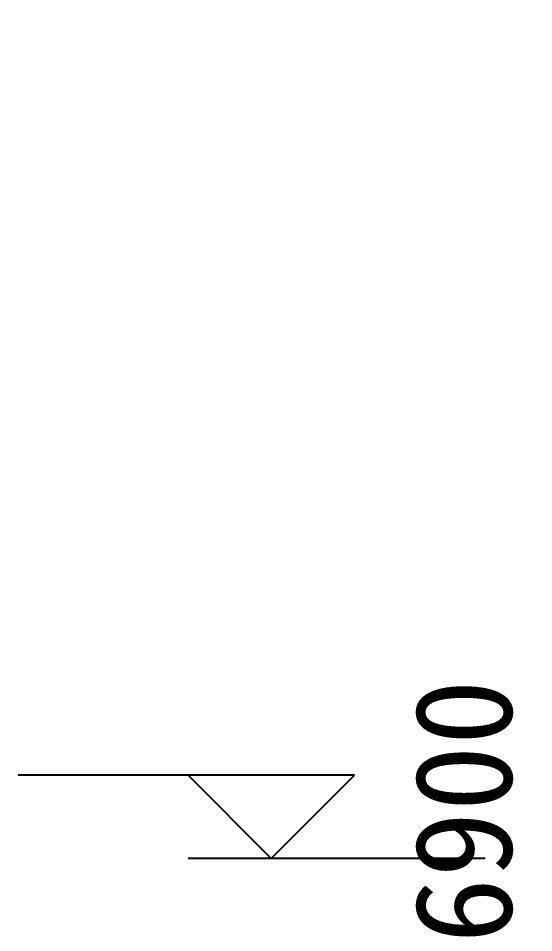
# Model space of a CAD drawing. Extents: x -24961 to 905641, y -154323 to 635957.
# Drawn here: x 389310 to 391167, y -139975 to -136683 of the extents above; entities that cross this region are included whole.
import ezdxf

# ---------------------------------------------------------------- set-up
doc = ezdxf.new("R2010")
doc.units = 0
doc.header["$LTSCALE"] = 1000
doc.header["$MEASUREMENT"] = 0
doc.layers.add('DIM_ELEV', color=3, linetype='Continuous')
doc.layers.add('PUB_DIM', color=3, linetype='Continuous')
doc.styles.add('黑体_T3', font='simhei.ttf')
doc.dimstyles.new('副本 STANDARD黑&&100', dxfattribs={"dimtxt": 350, "dimasz": 100, "dimexe": 250, "dimexo": 300, "dimgap": 150, "dimtad": 1, "dimdec": 0, "dimdsep": 46, "dimtxsty": '黑体_T3', "dimblk": 'ARCHTICK', "dimcen": 0.09, "dimadec": 0, "dimazin": 0, "dimtfac": 1, "dimtdec": 0, "dimtix": 1, "dimtmove": 2, "dimatfit": 3, "dimfxl": 0, "dimtolj": 1, "dimtzin": 0, "dimarcsym": 0})

# ---------------------------------------------------------------- blocks, each defined once
blk = doc.blocks.new('_ArchTick')
at = {"color": 0, "linetype": 'ByBlock', "const_width": 0.4}
blk.add_lwpolyline([(-0.5, -0.5), (0.5, 0.5)], dxfattribs=at)
blk = doc.blocks.new('*D569')
at = {"layer": 'Defpoints', "color": 0, "transparency": 16777216}
for p in [(391242.6, -131207.9), (393009.6, -131207.9), (393009.6, -148107.9)]:
    blk.add_point(p, dxfattribs=at)
at = {"layer": 'PUB_DIM', "color": 0, "lineweight": -2, "transparency": 16777216}
for p, q in [((392709.6, -131207.9), (390992.6, -131207.9)), ((391242.6, -148107.9), (391242.6, -131207.9)), ((392709.6, -148107.9), (390992.6, -148107.9))]:
    blk.add_line(p, q, dxfattribs=at)
at = {"layer": 'PUB_DIM', "color": 0, "lineweight": -2, "transparency": 16777216, "xscale": 100, "yscale": 100, "zscale": 100}
for p, rotation in [((391242.6, -131207.9), 90), ((391242.6, -148107.9), 270)]:
    blk.add_blockref('_ArchTick', p, dxfattribs=dict(at, rotation=rotation))
at = {"layer": 'PUB_DIM', "color": 0, "transparency": 16777216, "insert": (390915.6, -139657.9), "char_height": 350, "attachment_point": 5, "rotation": 90, "style": '黑体_T3'}
blk.add_mtext('\\A1;16900', dxfattribs=at)

msp = doc.modelspace()

# ---------------------------------------------------------------- linework, layer by layer
at = {"layer": 'DIM_ELEV'}
for p, q in [((390521.7, -139407.9), (389310.1, -139407.9)), ((390221.7, -139707.9), (389921.7, -139407.9)), ((390221.7, -139707.9), (390521.7, -139407.9)), ((390992.6, -139707.9), (389921.7, -139707.9))]:
    msp.add_line(p, q, dxfattribs=at)

# ---------------------------------------------------------------- dimensions: what is measured, and where the dimension line sits
at = {"layer": 'PUB_DIM'}
dim = msp.add_aligned_dim(p1=(393009.6, -148107.9), p2=(393009.6, -131207.9), distance=1767, dimstyle='副本 STANDARD黑&&100', dxfattribs=at)
dim.commit()
dim.dimension.update_dxf_attribs({"geometry": '*D569', "text_midpoint": (390915.6, -139657.9)})

doc.saveas('drawing.dxf')
